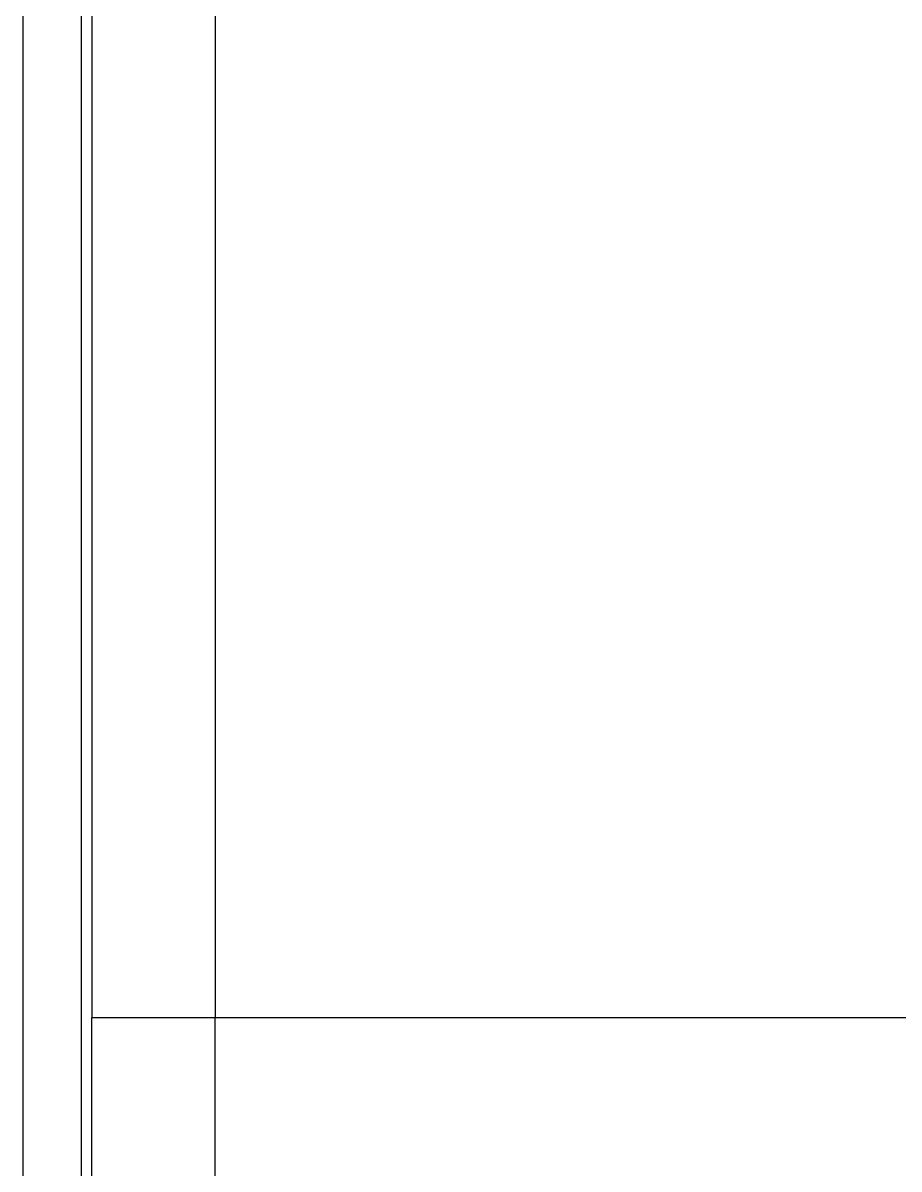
# Model space of a CAD drawing. Header units: millimetres. Extents: x 0 to 279, y 0 to 216.
# Drawn here: x 232.231 to 234.006, y 61.447 to 63.768 of the extents above; entities that cross this region are included whole.
import ezdxf

# ---------------------------------------------------------------- set-up
doc = ezdxf.new("R2010")
doc.units = ezdxf.units.MM

msp = doc.modelspace()

# ---------------------------------------------------------------- linework, layer by layer
at = {"color": 8, "linetype": 'Continuous', "lineweight": 25}
for p, q in [((232.2313, 65.1291), (232.2313, 59.4923)), ((232.3492, 65.1291), (232.3492, 59.4923))]:
    msp.add_line(p, q, dxfattribs=at)
at = {"color": 7, "linetype": 'Continuous', "lineweight": 25}
for p, q in [((232.3711, 65.1291), (232.3711, 61.7541)), ((232.6211, 65.1291), (232.6211, 61.7541)), ((232.3711, 61.7541), (232.6211, 61.7541)), ((232.3711, 60.0874), (232.3711, 61.7541)), ((232.6211, 61.7541), (234.3007, 61.7541)), ((232.6211, 60.0874), (232.6211, 61.7541))]:
    msp.add_line(p, q, dxfattribs=at)

doc.saveas('drawing.dxf')
